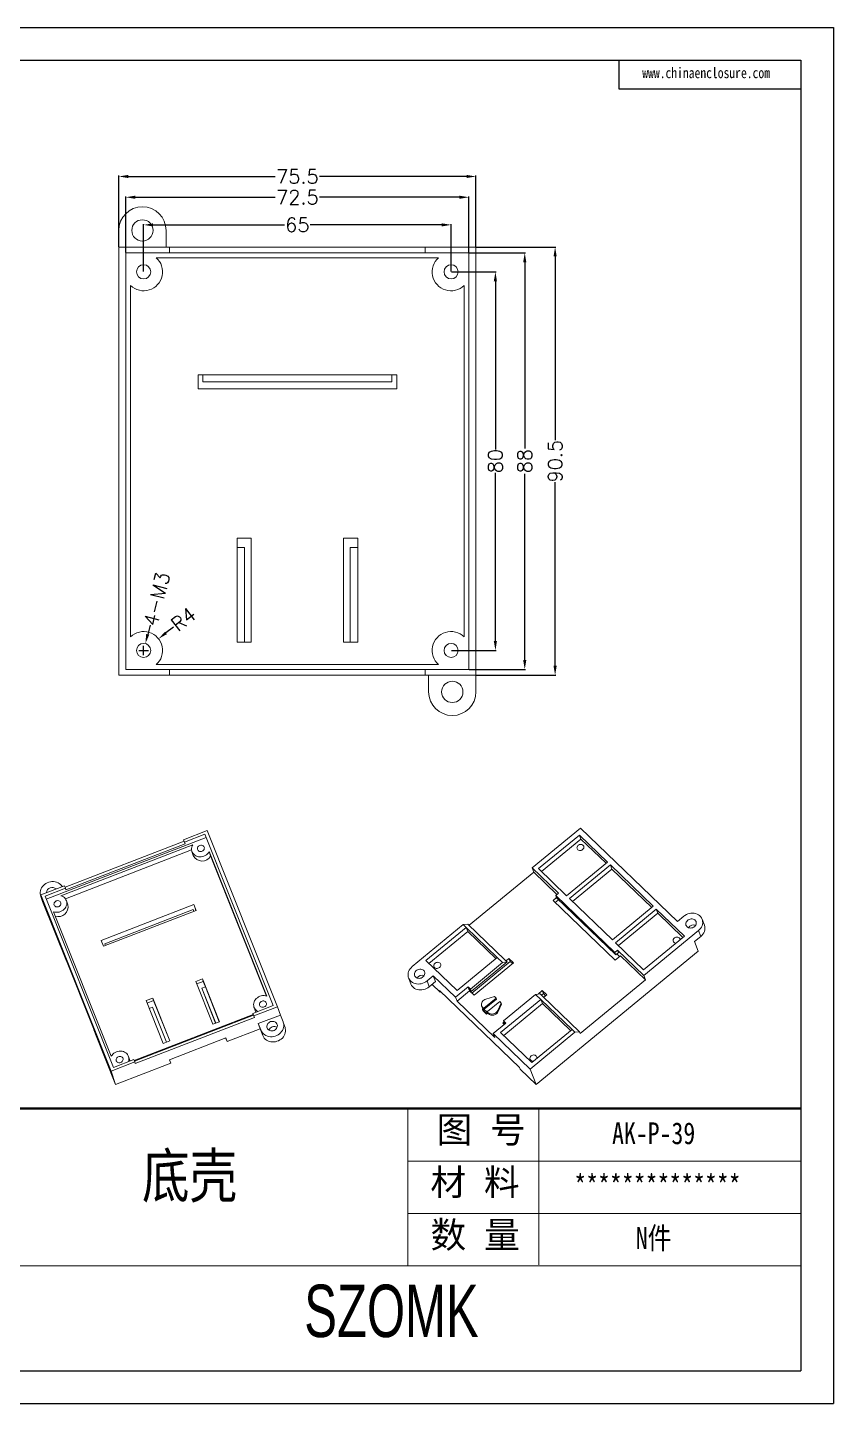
# Model space of a CAD drawing. Header units: inches. Extents: x 918 to 1969, y 1101 to 1392.
# Drawn here: x 1158.6 to 1328.9, y 1101 to 1391.8 of the extents above; entities that cross this region are included whole.
import ezdxf

# ---------------------------------------------------------------- set-up
doc = ezdxf.new("R2010")
doc.units = ezdxf.units.IN
doc.layers.add('文字', color=81, linetype='Continuous')
doc.layers.add('粗实线', color=7, linetype='Continuous', lineweight=30)
doc.layers.add('细实线', color=3, linetype='Continuous', lineweight=9)
doc.styles.get("Standard").update_dxf_attribs({"font": 'txt', "bigfont": 'gbcbig.shx'})
doc.styles.add('宋体', font='', dxfattribs={"width": 0.8, "height": 3.5})
doc.styles.add('长仿宋', font='', dxfattribs={"width": 0.7, "height": 4})
doc.styles.get('宋体').set_extended_font_data('SimSun')
doc.styles.get('长仿宋').set_extended_font_data('SimSun')
doc.dimstyles.new('3', dxfattribs={"dimtxt": 3, "dimasz": 2, "dimexe": 0.18, "dimexo": 0.0625, "dimgap": 0.2, "dimtad": 0, "dimzin": 12, "dimdsep": 46, "dimtxsty": 'Standard', "dimcen": 1, "dimclrd": 3, "dimclre": 3, "dimadec": 0, "dimazin": 0, "dimtfac": 1, "dimtofl": 0, "dimtmove": 0, "dimatfit": 3, "dimfxl": 0, "dimtolj": 1, "dimtzin": 0, "dimarcsym": 0})

# ---------------------------------------------------------------- blocks, each defined once
blk = doc.blocks.new('*D167')
at = {"color": 3, "lineweight": -2, "transparency": 16777216}
for p, q in [((1177.86, 1345.45), (1177.86, 1360.48)), ((1179.86, 1360.3), (1210.91, 1360.3)), ((1251.36, 1360.3), (1220.31, 1360.3)), ((1253.36, 1345.45), (1253.36, 1360.48))]:
    blk.add_line(p, q, dxfattribs=at)
at = {"color": 3, "transparency": 16777216}
for points in [[(1179.86, 1360.63), (1179.86, 1359.97), (1177.86, 1360.3)], [(1251.36, 1360.63), (1251.36, 1359.97), (1253.36, 1360.3)]]:
    blk.add_solid(points, dxfattribs=at)
at = {"layer": 'Defpoints', "color": 0, "transparency": 16777216}
for p in [(1253.36, 1360.3), (1177.86, 1345.39), (1253.36, 1345.39)]:
    blk.add_point(p, dxfattribs=at)
at = {"color": 0, "transparency": 16777216, "insert": (1215.61, 1360.3), "char_height": 3, "attachment_point": 5}
blk.add_mtext('\\A1;75.5', dxfattribs=at)
blk = doc.blocks.new('*D168')
at = {"color": 3, "lineweight": -2, "transparency": 16777216}
for p, q in [((1179.36, 1344.2), (1179.36, 1356.09)), ((1181.36, 1355.91), (1210.91, 1355.91)), ((1249.86, 1355.91), (1220.31, 1355.91)), ((1251.86, 1344.2), (1251.86, 1356.09))]:
    blk.add_line(p, q, dxfattribs=at)
at = {"color": 3, "transparency": 16777216}
for points in [[(1181.36, 1356.24), (1181.36, 1355.57), (1179.36, 1355.91)], [(1249.86, 1356.24), (1249.86, 1355.57), (1251.86, 1355.91)]]:
    blk.add_solid(points, dxfattribs=at)
at = {"layer": 'Defpoints', "color": 0, "transparency": 16777216}
for p in [(1251.86, 1355.91), (1179.36, 1344.14), (1251.86, 1344.14)]:
    blk.add_point(p, dxfattribs=at)
at = {"color": 0, "transparency": 16777216, "insert": (1215.61, 1355.91), "char_height": 3, "attachment_point": 5}
blk.add_mtext('\\A1;72.5', dxfattribs=at)
blk = doc.blocks.new('*D169')
at = {"color": 3, "lineweight": -2, "transparency": 16777216}
for p, q in [((1183.11, 1340.2), (1183.11, 1350.25)), ((1185.11, 1350.07), (1212.91, 1350.07)), ((1246.11, 1350.07), (1218.31, 1350.07)), ((1248.11, 1340.2), (1248.11, 1350.25))]:
    blk.add_line(p, q, dxfattribs=at)
at = {"color": 3, "transparency": 16777216}
for points in [[(1185.11, 1350.4), (1185.11, 1349.74), (1183.11, 1350.07)], [(1246.11, 1350.4), (1246.11, 1349.74), (1248.11, 1350.07)]]:
    blk.add_solid(points, dxfattribs=at)
at = {"layer": 'Defpoints', "color": 0, "transparency": 16777216}
for p in [(1248.11, 1350.07), (1183.11, 1340.14), (1248.11, 1340.14)]:
    blk.add_point(p, dxfattribs=at)
at = {"color": 0, "transparency": 16777216, "insert": (1215.61, 1350.07), "char_height": 3, "attachment_point": 5}
blk.add_mtext('\\A1;65', dxfattribs=at)
blk = doc.blocks.new('*D170')
at = {"color": 3, "lineweight": -2, "transparency": 16777216}
for p, q in [((1253.42, 1345.39), (1270.27, 1345.39)), ((1270.09, 1343.39), (1270.09, 1304.59)), ((1270.09, 1256.89), (1270.09, 1295.69)), ((1253.42, 1254.89), (1270.27, 1254.89))]:
    blk.add_line(p, q, dxfattribs=at)
at = {"color": 3, "transparency": 16777216}
for points in [[(1269.76, 1343.39), (1270.43, 1343.39), (1270.09, 1345.39)], [(1269.76, 1256.89), (1270.43, 1256.89), (1270.09, 1254.89)]]:
    blk.add_solid(points, dxfattribs=at)
at = {"layer": 'Defpoints', "color": 0, "transparency": 16777216}
for p in [(1253.36, 1345.39), (1270.09, 1345.39), (1253.36, 1254.89)]:
    blk.add_point(p, dxfattribs=at)
at = {"color": 0, "transparency": 16777216, "insert": (1270.09, 1300.14), "char_height": 3, "attachment_point": 5, "rotation": 90}
blk.add_mtext('\\A1;90.5', dxfattribs=at)
blk = doc.blocks.new('*D171')
at = {"color": 3, "lineweight": -2, "transparency": 16777216}
for p, q in [((1251.92, 1344.14), (1263.85, 1344.14)), ((1263.67, 1342.14), (1263.67, 1302.84)), ((1263.67, 1258.14), (1263.67, 1297.44)), ((1251.92, 1256.14), (1263.85, 1256.14))]:
    blk.add_line(p, q, dxfattribs=at)
at = {"color": 3, "transparency": 16777216}
for points in [[(1263.34, 1342.14), (1264.01, 1342.14), (1263.67, 1344.14)], [(1263.34, 1258.14), (1264.01, 1258.14), (1263.67, 1256.14)]]:
    blk.add_solid(points, dxfattribs=at)
at = {"layer": 'Defpoints', "color": 0, "transparency": 16777216}
for p in [(1251.86, 1344.14), (1251.86, 1256.14), (1263.67, 1256.14)]:
    blk.add_point(p, dxfattribs=at)
at = {"color": 0, "transparency": 16777216, "insert": (1263.67, 1300.14), "char_height": 3, "attachment_point": 5, "rotation": 90}
blk.add_mtext('\\A1;88', dxfattribs=at)
blk = doc.blocks.new('*D172')
at = {"color": 3, "lineweight": -2, "transparency": 16777216}
for p, q in [((1248.17, 1340.14), (1257.65, 1340.14)), ((1257.47, 1338.14), (1257.47, 1302.59)), ((1257.47, 1262.14), (1257.47, 1297.69)), ((1248.17, 1260.14), (1257.65, 1260.14))]:
    blk.add_line(p, q, dxfattribs=at)
at = {"color": 3, "transparency": 16777216}
for points in [[(1257.13, 1338.14), (1257.8, 1338.14), (1257.47, 1340.14)], [(1257.13, 1262.14), (1257.8, 1262.14), (1257.47, 1260.14)]]:
    blk.add_solid(points, dxfattribs=at)
at = {"layer": 'Defpoints', "color": 0, "transparency": 16777216}
for p in [(1248.11, 1340.14), (1257.47, 1340.14), (1248.11, 1260.14)]:
    blk.add_point(p, dxfattribs=at)
at = {"color": 0, "transparency": 16777216, "insert": (1257.47, 1300.14), "char_height": 3, "attachment_point": 5, "rotation": 90}
blk.add_mtext('\\A1;80', dxfattribs=at)
blk = doc.blocks.new('*D173')
at = {"color": 3, "lineweight": -2, "transparency": 16777216}
for p, q in [((1184.46, 1265.47), (1183.97, 1263.53)), ((1182.11, 1260.14), (1184.11, 1260.14)), ((1183.11, 1259.14), (1183.11, 1261.14))]:
    blk.add_line(p, q, dxfattribs=at)
at = {"color": 3, "transparency": 16777216}
blk.add_solid([(1183.64, 1263.61), (1184.29, 1263.45), (1183.48, 1261.59)], dxfattribs=at)
at = {"layer": 'Defpoints', "color": 0, "transparency": 16777216}
for p in [(1183.48, 1261.59), (1182.74, 1258.68)]:
    blk.add_point(p, dxfattribs=at)
at = {"color": 0, "transparency": 16777216, "insert": (1185.86, 1271), "char_height": 3, "attachment_point": 5, "rotation": 75.7889}
blk.add_mtext('\\A1;4-M3', dxfattribs=at)
blk = doc.blocks.new('*D174')
at = {"color": 3, "lineweight": -2, "transparency": 16777216}
for p, q in [((1189.4, 1265.08), (1187.83, 1263.84)), ((1182.11, 1260.14), (1184.11, 1260.14)), ((1183.11, 1259.14), (1183.11, 1261.14))]:
    blk.add_line(p, q, dxfattribs=at)
at = {"color": 3, "transparency": 16777216}
blk.add_solid([(1187.62, 1264.1), (1188.03, 1263.58), (1186.26, 1262.61)], dxfattribs=at)
at = {"layer": 'Defpoints', "color": 0, "transparency": 16777216}
for p in [(1186.26, 1262.61), (1183.11, 1260.14)]:
    blk.add_point(p, dxfattribs=at)
at = {"color": 0, "transparency": 16777216, "insert": (1191.53, 1266.74), "char_height": 3, "attachment_point": 5, "rotation": 38.1122}
blk.add_mtext('\\A1;R4', dxfattribs=at)

msp = doc.modelspace()

# ---------------------------------------------------------------- linework, layer by layer
for p, q in [((917.718, 1391.774), (1328.94, 1391.774)), ((1328.94, 1391.774), (1328.94, 1101.011)), ((928.359, 1384.851), (1322.017, 1384.851)), ((1283.556, 1384.851), (1283.556, 1378.841)), ((1322.017, 1384.851), (1322.017, 1107.934)), ((1283.556, 1378.841), (1322.017, 1378.841)), ((928.359, 1107.934), (1322.017, 1107.934)), ((917.718, 1101.011), (1328.94, 1101.011))]:
    msp.add_line(p, q)
at = {"color": 7, "linetype": 'Continuous', "lineweight": 15}
for p, q in [((1177.858, 1345.388), (1177.858, 1348.888)), ((1187.858, 1348.888), (1187.858, 1345.388)), ((1177.858, 1254.888), (1177.858, 1345.388)), ((1177.858, 1345.388), (1188.608, 1345.388)), ((1188.608, 1344.138), (1179.358, 1344.138)), ((1179.358, 1344.138), (1179.358, 1256.138)), ((1188.608, 1345.388), (1188.608, 1344.138)), ((1188.608, 1345.388), (1242.608, 1345.388)), ((1242.608, 1344.138), (1188.608, 1344.138)), ((1242.608, 1344.138), (1242.608, 1345.388)), ((1242.608, 1345.388), (1253.358, 1345.388)), ((1251.858, 1344.138), (1242.608, 1344.138)), ((1251.858, 1256.138), (1251.858, 1344.138)), ((1253.358, 1345.388), (1253.358, 1254.888)), ((1245.462, 1343.138), (1185.754, 1343.138)), ((1180.358, 1337.234), (1180.358, 1263.043)), ((1250.858, 1263.043), (1250.858, 1337.234)), ((1236.608, 1318.388), (1194.608, 1318.388)), ((1194.608, 1318.388), (1194.608, 1315.388)), ((1195.608, 1316.888), (1195.608, 1318.388)), ((1235.608, 1318.388), (1235.608, 1316.888)), ((1236.608, 1315.388), (1236.608, 1318.388)), ((1194.608, 1315.388), (1236.608, 1315.388)), ((1235.608, 1316.888), (1195.608, 1316.888)), ((1202.858, 1283.888), (1202.858, 1261.888)), ((1205.858, 1283.888), (1202.858, 1283.888)), ((1205.858, 1261.888), (1205.858, 1283.888)), ((1225.358, 1283.888), (1228.358, 1283.888)), ((1225.358, 1261.888), (1225.358, 1283.888)), ((1228.358, 1261.888), (1228.358, 1283.888)), ((1202.858, 1281.888), (1204.458, 1281.888)), ((1204.458, 1281.888), (1204.458, 1261.888)), ((1228.358, 1281.888), (1226.758, 1281.888)), ((1226.758, 1281.888), (1226.758, 1261.888)), ((1202.858, 1261.888), (1205.858, 1261.888)), ((1228.358, 1261.888), (1225.358, 1261.888)), ((1179.358, 1256.138), (1188.608, 1256.138)), ((1185.754, 1257.138), (1245.462, 1257.138)), ((1188.608, 1254.888), (1188.608, 1256.138)), ((1188.608, 1256.138), (1242.608, 1256.138)), ((1242.608, 1256.138), (1242.608, 1254.888)), ((1242.608, 1256.138), (1251.858, 1256.138)), ((1188.608, 1254.888), (1177.858, 1254.888)), ((1242.608, 1254.888), (1188.608, 1254.888)), ((1253.358, 1254.888), (1242.608, 1254.888)), ((1243.358, 1251.388), (1243.358, 1254.888)), ((1253.358, 1254.888), (1253.358, 1251.388)), ((1191.548, 1220.148), (1196.56, 1222.086)), ((1196.066, 1221.301), (1191.753, 1219.634)), ((1210.51, 1185.093), (1196.066, 1221.301)), ((1196.292, 1220.643), (1196.066, 1221.301)), ((1196.56, 1222.086), (1211.415, 1184.849)), ((1275.458, 1222.595), (1265.241, 1214.186)), ((1295.946, 1202.863), (1275.458, 1222.595)), ((1196.292, 1220.643), (1162.519, 1207.587)), ((1193.474, 1219.078), (1165.633, 1208.316)), ((1166.498, 1210.092), (1191.661, 1219.819)), ((1191.866, 1219.305), (1166.687, 1209.571)), ((1191.753, 1219.634), (1191.548, 1220.148)), ((1191.661, 1219.819), (1191.548, 1220.148)), ((1191.866, 1219.305), (1191.661, 1219.819)), ((1191.753, 1219.634), (1191.866, 1219.305)), ((1210.478, 1185.08), (1196.292, 1220.643)), ((1275.216, 1221.139), (1266.588, 1214.038)), ((1275.547, 1220.266), (1267.23, 1213.42)), ((1281.159, 1215.415), (1275.216, 1221.139)), ((1275.547, 1220.266), (1275.216, 1221.139)), ((1280.849, 1215.16), (1275.547, 1220.266)), ((1193.234, 1217.991), (1166.56, 1207.68)), ((1193.307, 1217.673), (1193.608, 1216.795)), ((1209.136, 1187.095), (1196.959, 1217.621)), ((1196.959, 1217.621), (1197.259, 1216.743)), ((1209.079, 1187.113), (1197.259, 1216.743)), ((1272.531, 1208.314), (1281.159, 1215.415)), ((1265.572, 1213.313), (1251.893, 1202.055)), ((1265.241, 1214.186), (1270.793, 1208.839)), ((1265.572, 1213.313), (1265.241, 1214.186)), ((1270.483, 1208.584), (1265.572, 1213.313)), ((1266.588, 1214.038), (1272.531, 1208.314)), ((1281.784, 1214.813), (1273.157, 1207.712)), ((1282.116, 1213.939), (1273.798, 1207.094)), ((1290.855, 1206.076), (1281.784, 1214.813)), ((1282.116, 1213.939), (1281.784, 1214.813)), ((1290.545, 1205.821), (1282.116, 1213.939)), ((1161.357, 1208.477), (1166.369, 1210.415)), ((1166.574, 1209.901), (1162.261, 1208.233)), ((1166.369, 1210.415), (1166.574, 1209.901)), ((1166.687, 1209.571), (1166.574, 1209.901)), ((1161.35, 1208.252), (1161.726, 1207.155)), ((1161.958, 1206.721), (1161.357, 1208.477)), ((1176.211, 1171.24), (1161.357, 1208.477)), ((1161.384, 1208.161), (1161.76, 1207.063)), ((1161.958, 1206.721), (1161.384, 1208.161)), ((1161.76, 1207.063), (1161.726, 1207.155)), ((1166.766, 1194.514), (1161.76, 1207.063)), ((1162.261, 1208.233), (1176.705, 1172.025)), ((1167.085, 1206.374), (1166.784, 1207.253)), ((1270.395, 1207.924), (1269.676, 1207.333)), ((1269.676, 1207.333), (1282.814, 1194.68)), ((1270.135, 1206.891), (1270.835, 1207.468)), ((1270.793, 1208.839), (1270.225, 1208.372)), ((1270.225, 1208.372), (1282.737, 1196.322)), ((1270.415, 1207.873), (1270.225, 1208.372)), ((1270.415, 1207.873), (1282.926, 1195.823)), ((1273.157, 1207.712), (1282.228, 1198.975)), ((1164.087, 1204.914), (1176.264, 1174.387)), ((1193.708, 1206.42), (1174.125, 1198.85)), ((1174.617, 1197.616), (1194.201, 1205.186)), ((1174.892, 1198.152), (1193.543, 1205.362)), ((1193.543, 1205.362), (1193.691, 1204.989)), ((1194.201, 1205.186), (1193.708, 1206.42)), ((1193.708, 1206.42), (1193.896, 1205.871)), ((1193.896, 1205.871), (1194.174, 1205.176)), ((1282.228, 1198.975), (1290.855, 1206.076)), ((1291.481, 1205.474), (1282.853, 1198.373)), ((1291.812, 1204.601), (1283.495, 1197.755)), ((1297.424, 1199.75), (1291.481, 1205.474)), ((1291.812, 1204.601), (1291.481, 1205.474)), ((1297.114, 1199.495), (1291.812, 1204.601)), ((1297.27, 1203.954), (1295.946, 1202.863)), ((1250.672, 1202.196), (1239.887, 1193.319)), ((1242.783, 1194.586), (1251.298, 1201.593)), ((1250.672, 1202.196), (1251.618, 1202.319)), ((1251.298, 1201.593), (1250.672, 1202.196)), ((1251.298, 1201.593), (1257.866, 1195.267)), ((1251.629, 1200.72), (1251.298, 1201.593)), ((1251.618, 1202.319), (1259.438, 1194.788)), ((1288.857, 1191.442), (1300.398, 1200.941)), ((1300.872, 1199.694), (1300.398, 1200.941)), ((1301.645, 1202.087), (1301.172, 1203.334)), ((1174.125, 1198.85), (1174.617, 1197.616)), ((1174.892, 1198.152), (1175.022, 1197.772)), ((1175.04, 1197.779), (1174.892, 1198.152)), ((1243.425, 1193.968), (1251.629, 1200.72)), ((1251.629, 1200.72), (1257.556, 1195.012)), ((1282.853, 1198.373), (1288.796, 1192.649)), ((1288.796, 1192.649), (1297.424, 1199.75)), ((1299.547, 1198.603), (1300.872, 1199.694)), ((1299.547, 1198.603), (1300.305, 1196.608)), ((1172.494, 1180.264), (1166.503, 1195.282)), ((1166.766, 1194.514), (1166.503, 1195.282)), ((1257.866, 1195.267), (1249.352, 1188.259)), ((1258.992, 1194.182), (1257.866, 1195.267)), ((1259.713, 1194.523), (1260.337, 1195.037)), ((1260.337, 1195.037), (1261.275, 1194.133)), ((1260.574, 1194.413), (1260.337, 1195.037)), ((1266.059, 1168.421), (1300.305, 1196.608)), ((1282.737, 1196.322), (1283.305, 1196.789)), ((1282.926, 1195.823), (1282.737, 1196.322)), ((1282.814, 1194.68), (1283.949, 1195.615)), ((1282.926, 1195.823), (1283.494, 1196.29)), ((1283.14, 1195.998), (1283.727, 1195.432)), ((1283.305, 1196.789), (1288.857, 1191.442)), ((1283.494, 1196.29), (1283.305, 1196.789)), ((1289.188, 1190.569), (1283.949, 1195.615)), ((1166.804, 1194.528), (1166.766, 1194.514)), ((1249.352, 1188.259), (1242.783, 1194.586)), ((1258.992, 1194.182), (1252.181, 1188.576)), ((1259.939, 1194.306), (1252.37, 1188.077)), ((1252.47, 1187.744), (1260.574, 1194.413)), ((1261.275, 1194.133), (1252.95, 1187.281)), ((1259.939, 1194.306), (1258.992, 1194.182)), ((1259.438, 1194.788), (1259.939, 1194.306)), ((1261.054, 1193.951), (1260.574, 1194.413)), ((1194.125, 1190.197), (1195.524, 1190.738)), ((1197.736, 1181.145), (1194.125, 1190.197)), ((1195.712, 1190.189), (1194.34, 1189.659)), ((1195.524, 1190.738), (1195.712, 1190.189)), ((1199.135, 1181.686), (1195.524, 1190.738)), ((1196.04, 1189.366), (1195.712, 1190.189)), ((1196.153, 1189.037), (1196.04, 1189.366)), ((1239.114, 1190.926), (1239.588, 1189.678)), ((1242.312, 1191.511), (1242.368, 1191.363)), ((1243.015, 1190.307), (1244.34, 1191.397)), ((1243.489, 1189.059), (1243.015, 1190.307)), ((1243.489, 1189.059), (1244.813, 1190.149)), ((1244.104, 1189.566), (1245.805, 1187.927)), ((1244.813, 1190.149), (1244.34, 1191.397)), ((1244.34, 1191.397), (1249.032, 1186.878)), ((1275.376, 1179.201), (1289.188, 1190.569)), ((1288.857, 1191.442), (1289.188, 1190.569)), ((1185.033, 1186.682), (1183.634, 1186.142)), ((1188.644, 1177.63), (1185.033, 1186.682)), ((1185.033, 1186.682), (1185.221, 1186.134)), ((1196.153, 1189.037), (1195.407, 1188.748)), ((1195.407, 1188.748), (1195.886, 1187.486)), ((1195.407, 1188.748), (1198.346, 1181.381)), ((1195.886, 1187.486), (1198.325, 1181.372)), ((1199.092, 1181.669), (1196.153, 1189.037)), ((1245.663, 1188.302), (1262.554, 1172.034)), ((1245.663, 1188.302), (1245.805, 1187.927)), ((1245.938, 1188.037), (1245.805, 1187.927)), ((1251.681, 1189.058), (1249.032, 1186.878)), ((1249.363, 1186.005), (1249.032, 1186.878)), ((1252.012, 1188.185), (1249.363, 1186.005)), ((1252.181, 1188.576), (1251.681, 1189.058)), ((1251.87, 1188.559), (1251.681, 1189.058)), ((1252.37, 1188.077), (1251.87, 1188.559)), ((1252.95, 1187.281), (1252.012, 1188.185)), ((1252.37, 1188.077), (1252.181, 1188.576)), ((1255.022, 1184.565), (1257.596, 1186.683)), ((1257.69, 1186.434), (1255.117, 1184.316)), ((1257.283, 1186.984), (1255.473, 1186.458)), ((1257.596, 1186.683), (1257.283, 1186.984)), ((1257.596, 1186.683), (1257.69, 1186.434)), ((1267.094, 1186.38), (1258.58, 1179.372)), ((1265.968, 1187.464), (1259.156, 1181.858)), ((1265.968, 1187.464), (1266.914, 1187.588)), ((1267.094, 1186.38), (1265.968, 1187.464)), ((1267.375, 1188.259), (1266.493, 1187.533)), ((1267.414, 1187.106), (1266.914, 1187.588)), ((1273.662, 1180.054), (1267.094, 1186.38)), ((1267.425, 1185.507), (1267.094, 1186.38)), ((1267.209, 1187.304), (1267.612, 1187.635)), ((1268.313, 1187.355), (1267.375, 1188.259)), ((1267.612, 1187.635), (1267.375, 1188.259)), ((1267.414, 1187.106), (1275.234, 1179.575)), ((1267.612, 1187.635), (1268.092, 1187.173)), ((1267.689, 1186.841), (1268.313, 1187.355)), ((1183.634, 1186.142), (1187.245, 1177.09)), ((1183.849, 1185.603), (1185.221, 1186.134)), ((1184.306, 1184.457), (1185.009, 1184.729)), ((1185.009, 1184.729), (1187.948, 1177.361)), ((1185.221, 1186.134), (1188.617, 1177.62)), ((1206.197, 1183.425), (1210.51, 1185.093)), ((1206.197, 1183.425), (1206.402, 1182.911)), ((1206.197, 1183.425), (1206.31, 1183.096)), ((1211.415, 1184.849), (1206.402, 1182.911)), ((1206.438, 1184.756), (1206.739, 1183.878)), ((1206.828, 1183.669), (1206.739, 1183.878)), ((1212.016, 1183.092), (1211.415, 1184.849)), ((1257.339, 1178.323), (1249.363, 1186.005)), ((1254.568, 1184.989), (1254.662, 1184.739)), ((1254.928, 1184.422), (1254.739, 1184.266)), ((1254.739, 1184.266), (1254.814, 1184.067)), ((1254.739, 1184.266), (1255.521, 1183.513)), ((1254.79, 1184.654), (1254.884, 1184.563)), ((1254.79, 1184.654), (1254.885, 1184.404)), ((1254.814, 1184.067), (1255.596, 1183.313)), ((1254.885, 1184.404), (1254.895, 1184.395)), ((1255.71, 1183.669), (1254.928, 1184.422)), ((1255.022, 1184.565), (1255.117, 1184.316)), ((1255.521, 1183.513), (1255.71, 1183.669)), ((1255.521, 1183.513), (1255.596, 1183.313)), ((1255.596, 1183.313), (1255.786, 1183.469)), ((1255.71, 1183.669), (1255.786, 1183.469)), ((1255.774, 1183.716), (1255.868, 1183.467)), ((1255.791, 1183.69), (1255.885, 1183.599)), ((1255.791, 1183.69), (1255.886, 1183.44)), ((1258.378, 1185.93), (1255.804, 1183.812)), ((1255.885, 1183.599), (1255.98, 1183.35)), ((1255.886, 1183.44), (1255.98, 1183.35)), ((1257.959, 1184.063), (1258.69, 1185.629)), ((1257.959, 1184.063), (1258.054, 1183.814)), ((1258.054, 1183.814), (1258.785, 1185.379)), ((1258.69, 1185.629), (1258.378, 1185.93)), ((1258.69, 1185.629), (1258.785, 1185.379)), ((1267.425, 1185.507), (1259.221, 1178.754)), ((1273.352, 1179.798), (1267.425, 1185.507)), ((1181.112, 1173.457), (1206.279, 1183.186)), ((1181.147, 1173.369), (1206.31, 1183.096)), ((1206.515, 1182.582), (1181.336, 1172.848)), ((1199.135, 1181.686), (1197.736, 1181.145)), ((1206.31, 1183.096), (1206.515, 1182.582)), ((1206.515, 1182.582), (1206.402, 1182.911)), ((1212.016, 1183.092), (1207.353, 1181.29)), ((1207.353, 1181.29), (1207.729, 1180.192)), ((1207.928, 1179.85), (1207.353, 1181.29)), ((1212.016, 1183.092), (1212.59, 1181.652)), ((1213, 1180.463), (1212.624, 1181.561)), ((1257.008, 1179.196), (1259.657, 1181.376)), ((1259.262, 1181.581), (1259.05, 1181.407)), ((1259.05, 1181.407), (1259.347, 1181.121)), ((1259.156, 1181.858), (1259.657, 1181.376)), ((1259.346, 1181.359), (1259.156, 1181.858)), ((1259.346, 1181.359), (1259.48, 1181.23)), ((1172.494, 1180.264), (1172.606, 1179.934)), ((1172.606, 1179.934), (1173.085, 1178.672)), ((1177.188, 1168.386), (1173.085, 1178.672)), ((1187.245, 1177.09), (1188.644, 1177.63)), ((1188.582, 1173.66), (1200.472, 1178.257)), ((1200.434, 1178.242), (1200.735, 1177.488)), ((1200.472, 1178.257), (1200.735, 1177.488)), ((1207.729, 1180.192), (1200.735, 1177.488)), ((1208.304, 1178.752), (1207.729, 1180.192)), ((1207.928, 1179.85), (1208.304, 1178.752)), ((1257.008, 1179.196), (1264.828, 1171.665)), ((1257.008, 1179.196), (1257.339, 1178.323)), ((1258.58, 1179.372), (1265.148, 1173.046)), ((1264.828, 1171.665), (1274.288, 1179.451)), ((1265.148, 1173.046), (1273.662, 1180.054)), ((1274.288, 1179.451), (1273.662, 1180.054)), ((1275.234, 1179.575), (1274.288, 1179.451)), ((1275.376, 1179.201), (1275.234, 1179.575)), ((1181.224, 1173.178), (1176.211, 1171.24)), ((1176.705, 1172.025), (1181.018, 1173.692)), ((1188.845, 1172.892), (1177.188, 1168.386)), ((1180.216, 1173.458), (1179.915, 1174.336)), ((1180.237, 1173.39), (1180.216, 1173.458)), ((1181.224, 1173.178), (1181.018, 1173.692)), ((1181.224, 1173.178), (1181.336, 1172.848)), ((1188.845, 1172.892), (1188.582, 1173.66)), ((1262.696, 1171.66), (1262.554, 1172.034)), ((1177.188, 1168.386), (1176.211, 1171.24)), ((1262.696, 1171.66), (1266.059, 1168.421)), ((1264.828, 1171.665), (1266.059, 1168.421))]:
    msp.add_line(p, q, dxfattribs=at)
at = {"color": 8, "linetype": 'Continuous', "lineweight": 15}
msp.add_line((1254.944, 1184.407), (1254.884, 1184.563), dxfattribs=at)
at = {"color": 7, "linetype": 'Continuous', "lineweight": 15, "flags": 128}
for points in [[(1193.474, 1219.078), (1193.348, 1218.824), (1193.265, 1218.558), (1193.225, 1218.287), (1193.231, 1218.017), (1193.282, 1217.753), (1193.377, 1217.503), (1193.513, 1217.271), (1193.688, 1217.063), (1193.897, 1216.884), (1194.137, 1216.738), (1194.4, 1216.628), (1194.682, 1216.556), (1194.975, 1216.525), (1195.274, 1216.535), (1195.571, 1216.586), (1195.859, 1216.676), (1196.133, 1216.804), (1196.385, 1216.966), (1196.61, 1217.16), (1196.802, 1217.38), (1196.959, 1217.621)], [(1195.899, 1218.591), (1195.816, 1218.736), (1195.694, 1218.855), (1195.541, 1218.94), (1195.366, 1218.987), (1195.182, 1218.991), (1194.998, 1218.954), (1194.827, 1218.876), (1194.679, 1218.764), (1194.564, 1218.624), (1194.489, 1218.465), (1194.459, 1218.297), (1194.475, 1218.13), (1194.537, 1217.975), (1194.64, 1217.842), (1194.778, 1217.739), (1194.943, 1217.673), (1195.125, 1217.647), (1195.31, 1217.664), (1195.489, 1217.722), (1195.65, 1217.817), (1195.782, 1217.945), (1195.878, 1218.095), (1195.931, 1218.26), (1195.938, 1218.429), (1195.899, 1218.591)], [(1275.914, 1218.054), (1276.04, 1218.184), (1276.129, 1218.335), (1276.175, 1218.496), (1276.176, 1218.658), (1276.13, 1218.81), (1276.041, 1218.943), (1275.915, 1219.049), (1275.759, 1219.121), (1275.583, 1219.154), (1275.399, 1219.146), (1275.218, 1219.098), (1275.051, 1219.012), (1274.908, 1218.895), (1274.8, 1218.754), (1274.732, 1218.596), (1274.708, 1218.434), (1274.732, 1218.275), (1274.799, 1218.131), (1274.908, 1218.011), (1275.05, 1217.922), (1275.217, 1217.869), (1275.398, 1217.856), (1275.583, 1217.884), (1275.758, 1217.952), (1275.914, 1218.054)], [(1161.384, 1208.161), (1161.294, 1208.45), (1161.249, 1208.749), (1161.25, 1209.055), (1161.297, 1209.361), (1161.389, 1209.661), (1161.524, 1209.951), (1161.7, 1210.223), (1161.914, 1210.474), (1162.161, 1210.699), (1162.437, 1210.893), (1162.737, 1211.053), (1163.056, 1211.176), (1163.386, 1211.26), (1163.723, 1211.303), (1164.059, 1211.303), (1164.389, 1211.263), (1164.707, 1211.181), (1165.006, 1211.06), (1165.281, 1210.901), (1165.527, 1210.708), (1165.739, 1210.485), (1165.911, 1210.238)], [(1165.633, 1208.316), (1165.901, 1208.214), (1166.146, 1208.075), (1166.362, 1207.903), (1166.544, 1207.701), (1166.689, 1207.473), (1166.793, 1207.226), (1166.853, 1206.965), (1166.869, 1206.696), (1166.839, 1206.424), (1166.765, 1206.157), (1166.648, 1205.9), (1166.491, 1205.659), (1166.298, 1205.439), (1166.072, 1205.247), (1165.819, 1205.085), (1165.546, 1204.958), (1165.257, 1204.868), (1164.96, 1204.819), (1164.661, 1204.81), (1164.368, 1204.842), (1164.087, 1204.914)], [(1164.193, 1206.334), (1164.153, 1206.496), (1164.161, 1206.665), (1164.214, 1206.83), (1164.309, 1206.981), (1164.442, 1207.108), (1164.602, 1207.204), (1164.781, 1207.262), (1164.967, 1207.278), (1165.148, 1207.253), (1165.313, 1207.186), (1165.452, 1207.083), (1165.555, 1206.95), (1165.617, 1206.796), (1165.633, 1206.629), (1165.603, 1206.461), (1165.528, 1206.302), (1165.413, 1206.162), (1165.265, 1206.049), (1165.094, 1205.972), (1164.91, 1205.934), (1164.725, 1205.939), (1164.551, 1205.985), (1164.398, 1206.071), (1164.276, 1206.189), (1164.193, 1206.334)], [(1300.398, 1200.941), (1300.641, 1201.167), (1300.851, 1201.417), (1301.023, 1201.686), (1301.154, 1201.969), (1301.241, 1202.262), (1301.285, 1202.557), (1301.282, 1202.851), (1301.234, 1203.137), (1301.141, 1203.41), (1301.005, 1203.666), (1300.829, 1203.898), (1300.615, 1204.104), (1300.369, 1204.278), (1300.093, 1204.419), (1299.795, 1204.523), (1299.478, 1204.588), (1299.15, 1204.613), (1298.815, 1204.598), (1298.481, 1204.543), (1298.154, 1204.449), (1297.839, 1204.318), (1297.542, 1204.152), (1297.27, 1203.954)], [(1299.538, 1201.769), (1299.695, 1201.924), (1299.817, 1202.101), (1299.898, 1202.291), (1299.936, 1202.488), (1299.929, 1202.683), (1299.877, 1202.869), (1299.782, 1203.037), (1299.649, 1203.181), (1299.482, 1203.296), (1299.289, 1203.375), (1299.077, 1203.416), (1298.855, 1203.418), (1298.632, 1203.38), (1298.418, 1203.304), (1298.22, 1203.193), (1298.048, 1203.051), (1297.908, 1202.884), (1297.806, 1202.7), (1297.746, 1202.505), (1297.73, 1202.308), (1297.76, 1202.117), (1297.834, 1201.939), (1297.948, 1201.782), (1298.099, 1201.652), (1298.28, 1201.555), (1298.484, 1201.494), (1298.702, 1201.472), (1298.925, 1201.491), (1299.145, 1201.548), (1299.352, 1201.642), (1299.538, 1201.769)], [(1295.307, 1199.376), (1295.463, 1199.478), (1295.639, 1199.545), (1295.823, 1199.573), (1296.004, 1199.561), (1296.171, 1199.508), (1296.313, 1199.419), (1296.422, 1199.298), (1296.49, 1199.155), (1296.513, 1199)], [(1239.887, 1193.319), (1239.644, 1193.093), (1239.435, 1192.843), (1239.263, 1192.574), (1239.132, 1192.291), (1239.044, 1191.999), (1239.001, 1191.703), (1239.004, 1191.409), (1239.052, 1191.123), (1239.145, 1190.85), (1239.281, 1190.595), (1239.457, 1190.362), (1239.67, 1190.157), (1239.917, 1189.982), (1240.192, 1189.841), (1240.491, 1189.737), (1240.808, 1189.672), (1241.136, 1189.647), (1241.471, 1189.662), (1241.805, 1189.717), (1242.132, 1189.811), (1242.447, 1189.943), (1242.743, 1190.109), (1243.015, 1190.307)], [(1242.155, 1191.135), (1242.312, 1191.29), (1242.434, 1191.467), (1242.515, 1191.657), (1242.553, 1191.854), (1242.546, 1192.049), (1242.494, 1192.235), (1242.4, 1192.403), (1242.266, 1192.547), (1242.099, 1192.661), (1241.906, 1192.741), (1241.694, 1192.782), (1241.472, 1192.784), (1241.249, 1192.746), (1241.035, 1192.67), (1240.837, 1192.558), (1240.665, 1192.417), (1240.525, 1192.25), (1240.423, 1192.066), (1240.363, 1191.871), (1240.347, 1191.674), (1240.377, 1191.482), (1240.451, 1191.305), (1240.565, 1191.148), (1240.716, 1191.018), (1240.897, 1190.921), (1241.101, 1190.86), (1241.319, 1190.838), (1241.543, 1190.856), (1241.762, 1190.914), (1241.969, 1191.008), (1242.155, 1191.135)], [(1245.641, 1193.138), (1245.485, 1193.036), (1245.31, 1192.969), (1245.126, 1192.94), (1244.944, 1192.953), (1244.777, 1193.006), (1244.635, 1193.095), (1244.527, 1193.215), (1244.459, 1193.359), (1244.436, 1193.518), (1244.459, 1193.681), (1244.527, 1193.838), (1244.635, 1193.979), (1244.778, 1194.097), (1244.945, 1194.182), (1245.126, 1194.23), (1245.31, 1194.238), (1245.486, 1194.205), (1245.642, 1194.133), (1245.768, 1194.028), (1245.857, 1193.894), (1245.903, 1193.742), (1245.903, 1193.58), (1245.857, 1193.419), (1245.768, 1193.268), (1245.641, 1193.138)], [(1239.588, 1189.678), (1239.618, 1189.603), (1239.754, 1189.347), (1239.93, 1189.115), (1240.144, 1188.909), (1240.391, 1188.734), (1240.666, 1188.594), (1240.964, 1188.49), (1241.281, 1188.425), (1241.61, 1188.399), (1241.944, 1188.414), (1242.278, 1188.469), (1242.606, 1188.564), (1242.92, 1188.695), (1243.217, 1188.861), (1243.489, 1189.059)], [(1207.247, 1183.832), (1207.077, 1183.934), (1206.861, 1184.106), (1206.678, 1184.308), (1206.533, 1184.535), (1206.43, 1184.782), (1206.369, 1185.043), (1206.354, 1185.313), (1206.383, 1185.584), (1206.457, 1185.852), (1206.574, 1186.109), (1206.731, 1186.35), (1206.925, 1186.569), (1207.151, 1186.762), (1207.403, 1186.924), (1207.677, 1187.051), (1207.966, 1187.14), (1208.263, 1187.19), (1208.561, 1187.199), (1208.855, 1187.167), (1209.136, 1187.095)], [(1255.473, 1186.458), (1255.235, 1186.366), (1255.018, 1186.235), (1254.831, 1186.07), (1254.681, 1185.879), (1254.576, 1185.669), (1254.519, 1185.45), (1254.513, 1185.229), (1254.557, 1185.017), (1254.651, 1184.823), (1254.79, 1184.654)], [(1209.03, 1185.674), (1209.069, 1185.512), (1209.062, 1185.343), (1209.009, 1185.178), (1208.913, 1185.028), (1208.781, 1184.9), (1208.62, 1184.805), (1208.441, 1184.747), (1208.255, 1184.73), (1208.074, 1184.756), (1207.909, 1184.822), (1207.771, 1184.925), (1207.667, 1185.058), (1207.606, 1185.213), (1207.589, 1185.38), (1207.62, 1185.548), (1207.695, 1185.707), (1207.81, 1185.847), (1207.958, 1185.959), (1208.129, 1186.037), (1208.312, 1186.074), (1208.497, 1186.07), (1208.672, 1186.023), (1208.825, 1185.938), (1208.947, 1185.819), (1209.03, 1185.674)], [(1254.662, 1184.739), (1254.746, 1184.573), (1254.885, 1184.404)], [(1255.886, 1183.44), (1255.875, 1183.453), (1255.868, 1183.467)], [(1212.59, 1181.652), (1212.68, 1181.363), (1212.725, 1181.064), (1212.724, 1180.758), (1212.677, 1180.452), (1212.585, 1180.152), (1212.45, 1179.862), (1212.274, 1179.59), (1212.06, 1179.339), (1211.813, 1179.114), (1211.537, 1178.92), (1211.237, 1178.76), (1210.919, 1178.637), (1210.588, 1178.553), (1210.252, 1178.51), (1209.915, 1178.51), (1209.585, 1178.55), (1209.268, 1178.632), (1208.969, 1178.753), (1208.694, 1178.912), (1208.448, 1179.105), (1208.236, 1179.328), (1208.061, 1179.578), (1207.928, 1179.85)], [(1209.21, 1180.345), (1209.157, 1180.54), (1209.149, 1180.743), (1209.187, 1180.947), (1209.269, 1181.142), (1209.391, 1181.322), (1209.548, 1181.478), (1209.735, 1181.605), (1209.943, 1181.696), (1210.165, 1181.749), (1210.39, 1181.761), (1210.609, 1181.731), (1210.815, 1181.662), (1210.997, 1181.555), (1211.15, 1181.415), (1211.265, 1181.248), (1211.34, 1181.061), (1211.371, 1180.861), (1211.356, 1180.656), (1211.296, 1180.455), (1211.193, 1180.267), (1211.053, 1180.098), (1210.88, 1179.956), (1210.681, 1179.847), (1210.465, 1179.774), (1210.241, 1179.742), (1210.018, 1179.751), (1209.804, 1179.8), (1209.609, 1179.889), (1209.441, 1180.013), (1209.306, 1180.167), (1209.21, 1180.345)], [(1213, 1180.463), (1213.056, 1180.266), (1213.101, 1179.966), (1213.1, 1179.66), (1213.053, 1179.354), (1212.961, 1179.054), (1212.826, 1178.765), (1212.65, 1178.492), (1212.436, 1178.241), (1212.189, 1178.016), (1211.913, 1177.822), (1211.613, 1177.662), (1211.295, 1177.539), (1210.964, 1177.455), (1210.628, 1177.413), (1210.291, 1177.412), (1209.961, 1177.452), (1209.643, 1177.534), (1209.344, 1177.656), (1209.069, 1177.814), (1208.824, 1178.007), (1208.611, 1178.23), (1208.437, 1178.48), (1208.304, 1178.752)], [(1179.903, 1173.261), (1179.958, 1173.45), (1179.997, 1173.721), (1179.991, 1173.992), (1179.94, 1174.255), (1179.846, 1174.506), (1179.709, 1174.738), (1179.534, 1174.945), (1179.325, 1175.124), (1179.086, 1175.271), (1178.822, 1175.381), (1178.541, 1175.452), (1178.247, 1175.483), (1177.949, 1175.474), (1177.652, 1175.423), (1177.363, 1175.333), (1177.09, 1175.205), (1176.838, 1175.042), (1176.613, 1174.849), (1176.42, 1174.629), (1176.264, 1174.387)], [(1177.323, 1173.418), (1177.407, 1173.273), (1177.529, 1173.154), (1177.682, 1173.068), (1177.856, 1173.022), (1178.041, 1173.017), (1178.225, 1173.055), (1178.396, 1173.132), (1178.543, 1173.245), (1178.658, 1173.385), (1178.733, 1173.544), (1178.764, 1173.712), (1178.748, 1173.879), (1178.686, 1174.034), (1178.583, 1174.167), (1178.444, 1174.269), (1178.279, 1174.336), (1178.098, 1174.362), (1177.912, 1174.345), (1177.733, 1174.287), (1177.573, 1174.191), (1177.44, 1174.064), (1177.345, 1173.913), (1177.291, 1173.748), (1177.284, 1173.58), (1177.323, 1173.418)], [(1266.22, 1173.928), (1266.24, 1174.08), (1266.217, 1174.239), (1266.149, 1174.383), (1266.041, 1174.503), (1265.898, 1174.592), (1265.731, 1174.645), (1265.55, 1174.658), (1265.366, 1174.629), (1265.19, 1174.562), (1265.034, 1174.46)]]:
    msp.add_lwpolyline(points, dxfattribs=at)
at = {"color": 7, "linetype": 'Continuous', "lineweight": 15}
for centre, radius in [((1182.858, 1348.888), 2.25), ((1183.108, 1340.138), 1.5), ((1248.108, 1340.138), 1.5), ((1183.108, 1260.138), 1.5), ((1248.108, 1260.138), 1.5), ((1248.358, 1251.388), 2.25)]:
    msp.add_circle(centre, radius, dxfattribs=at)
for centre, radius, start, end in [((1182.858, 1348.888), 5, 0, 180), ((1183.108, 1340.138), 4, 226.56746, 48.59038), ((1248.108, 1340.138), 4, 131.40962, 313.43254), ((1183.108, 1260.138), 4, 311.40962, 133.43254), ((1248.108, 1260.138), 4, 46.56746, 228.59038), ((1248.358, 1251.388), 5, 180, 0), ((1195.446, 1217.661), 2.032, 205.23294, 333.14621), ((1163.768, 1208.916), 1.166, 44.414, 177.85581), ((1165.117, 1205.921), 2.019, 250.52648, 12.97282), ((1299.416, 1200.913), 1.261, 71.29783, 150.26981), ((1299.608, 1201.423), 2.142, 306.14027, 18.04602), ((1295.647, 1198.879), 0.602, 124.33147, 268.7265), ((1242.034, 1190.279), 1.261, 71.29783, 150.26981), ((1254.952, 1184.645), 0.106, 230.32241, 311.36796), ((1255.043, 1184.406), 0.117, 280.15826, 309.26874), ((1255.85, 1183.745), 0.0812, 124.52543, 223.24901), ((1256.74, 1184.643), 1.349, 230.67755, 334.55883), ((1256.835, 1184.394), 1.349, 230.67755, 334.55883), ((1210.7, 1179.464), 1.202, 59.37192, 158.42988), ((1265.392, 1173.962), 0.613, 125.69635, 283.69113)]:
    msp.add_arc(centre, radius, start, end, dxfattribs=at)
at = {"layer": '粗实线', "color": 7, "lineweight": 40}
msp.add_line((1322.017, 1163.317), (1155.867, 1163.317), dxfattribs=at)
at = {"layer": '细实线', "color": 7}
for p, q in [((1238.942, 1163.317), (1238.942, 1130.087)), ((1266.633, 1163.317), (1266.633, 1130.32)), ((1322.017, 1152.241), (1238.942, 1152.241)), ((1322.017, 1141.164), (1238.942, 1141.164)), ((1322.017, 1130.087), (1072.792, 1130.087))]:
    msp.add_line(p, q, dxfattribs=at)

# ---------------------------------------------------------------- texts
at = {"layer": '文字', "color": 0, "attachment_point": 1, "style": '宋体'}
for s, insert, char_height, width in [('www.chinaenclosure.com', (1288.511, 1383.329), 2.25636, 39.64208), ('{\\H1.111x;AK-P-39}', (1282.132, 1160.424), 4.15375, 48.02206), ('底壳', (1182.755, 1153.755), 9.2306, 118.00943), ('{\\H1.111x;**************}', (1274.142, 1149.347), 4.15375, 48.02206), ('{\\H1.111x;N件}', (1287.156, 1138.271), 4.15375, 48.02206)]:
    msp.add_mtext(s, dxfattribs=dict(at, insert=insert, char_height=char_height, width=width))
at = {"layer": '粗实线', "insert": (1217.058, 1126.121), "char_height": 11.07668, "width": 124.21397, "attachment_point": 1, "style": '长仿宋'}
msp.add_mtext('{\\fSTXinwei|b0|i0|c134|p2;SZOMK}', dxfattribs=at)
at = {"layer": '细实线', "color": 7, "char_height": 5.53834, "attachment_point": 1}
for s, insert, width in [('{\\fSimSun|b0|i0|c134|p54;图 号}', (1245.032, 1161.636), 27.69169), ('{\\fSimSun|b0|i0|c134|p54;材 料   }', (1243.719, 1150.559), 27.69169), ('{\\fSimSun|b0|i0|c134|p54;数 量}', (1243.746, 1139.428), 25.02291)]:
    msp.add_mtext(s, dxfattribs=dict(at, insert=insert, width=width))

# ---------------------------------------------------------------- dimensions: what is measured, and where the dimension line sits
for base, p1, p2, picture, middle in [((1253.358, 1360.299), (1177.858, 1345.388), (1253.358, 1345.388), '*D167', (1215.608, 1360.299)), ((1251.858, 1355.907), (1179.358, 1344.138), (1251.858, 1344.138), '*D168', (1215.608, 1355.907)), ((1248.108, 1350.07), (1183.108, 1340.138), (1248.108, 1340.138), '*D169', (1215.608, 1350.07))]:
    dim = msp.add_linear_dim(base=base, p1=p1, p2=p2, dimstyle='3')
    dim.commit()
    dim.dimension.update_dxf_attribs({"geometry": picture, "text_midpoint": middle})
for base, p1, p2, picture, middle in [((1263.674, 1256.138), (1251.858, 1344.138), (1251.858, 1256.138), '*D171', (1263.674, 1300.138)), ((1270.094, 1345.388), (1253.358, 1254.888), (1253.358, 1345.388), '*D170', (1270.094, 1300.138)), ((1257.466, 1340.138), (1248.108, 1260.138), (1248.108, 1340.138), '*D172', (1257.466, 1300.138))]:
    dim = msp.add_linear_dim(base=base, p1=p1, p2=p2, angle=90, dimstyle='3')
    dim.commit()
    dim.dimension.update_dxf_attribs({"geometry": picture, "text_midpoint": middle})
dim = msp.add_diameter_dim_2p(p1=(1182.74, 1258.684), p2=(1183.476, 1261.593), text='4-M3', dimstyle='3')
dim.commit()
dim.dimension.update_dxf_attribs({"geometry": '*D173', "text_midpoint": (1185.858, 1270.996)})
dim = msp.add_radius_dim(center=(1183.108, 1260.138), mpoint=(1186.255, 1262.607), dimstyle='3')
dim.commit()
dim.dimension.update_dxf_attribs({"geometry": '*D174', "text_midpoint": (1191.527, 1266.743)})

doc.saveas('drawing.dxf')
